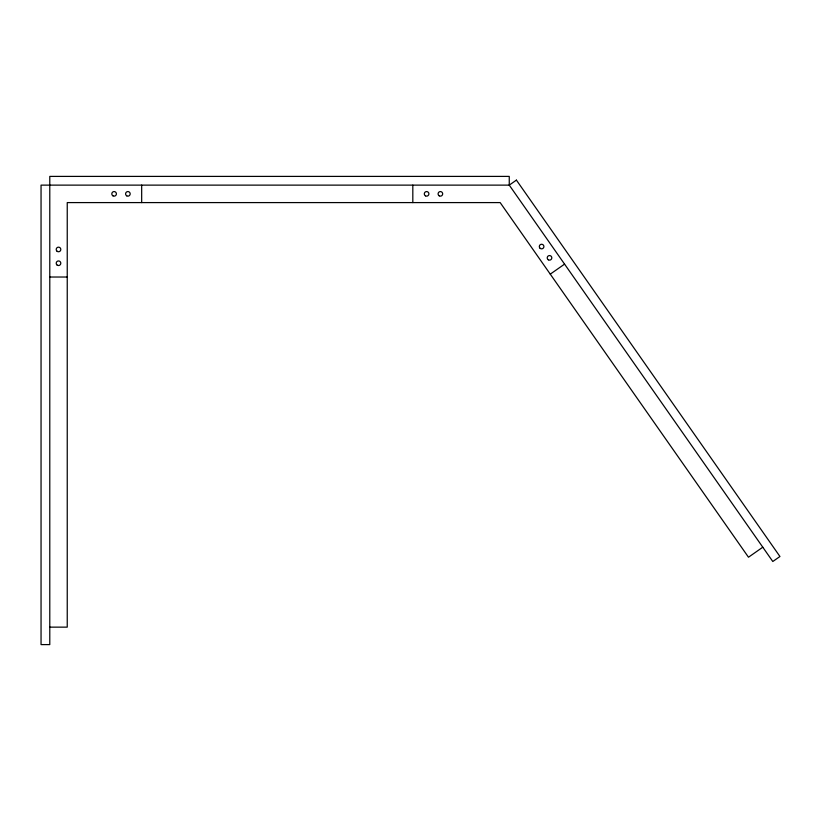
<?xml version="1.0" encoding="UTF-8"?>
<svg xmlns="http://www.w3.org/2000/svg" width="821" height="821" viewBox="0 0 821 821"><rect width="100%" height="100%" fill="white"/><g stroke="black" fill="none" stroke-linecap="round" stroke-linejoin="round"><path stroke-width="1.23" d="M550.265 274.142L564.571 264.126M762.781 547.207L748.485 557.223L500.163 202.592L67.24 202.592L67.24 627.141L49.783 627.141M49.783 277.026L67.24 277.026M412.819 185.125L412.819 202.592M141.674 185.125L141.674 202.592M516.409 180.117L509.256 185.125L41.05 185.125L41.05 644.598L49.783 644.598L49.783 176.402L509.256 176.402L509.256 185.125L772.797 561.502L779.95 556.505L516.409 180.117M439.235 195.85A2.299 2.299 0 0 0 442.683 193.859A2.299 2.299 0 0 0 439.235 191.868A2.299 2.299 0 0 0 439.235 195.85M425.452 195.85A2.299 2.299 0 0 0 428.901 193.859A2.299 2.299 0 0 0 425.452 191.868A2.299 2.299 0 0 0 425.452 195.85M539.982 248.178A2.299 2.299 0 0 0 543.83 247.142A2.299 2.299 0 0 0 541.008 244.33A2.299 2.299 0 0 0 539.982 248.178M548.366 259.836A2.299 2.299 0 0 0 551.815 257.845A2.299 2.299 0 0 0 548.366 255.854A2.299 2.299 0 0 0 548.366 259.836M56.885 264.865A2.299 2.299 0 0 0 60.733 263.828A2.299 2.299 0 0 0 57.911 261.016A2.299 2.299 0 0 0 56.885 264.865M56.885 251.082A2.299 2.299 0 0 0 60.733 250.046A2.299 2.299 0 0 0 57.911 247.234A2.299 2.299 0 0 0 56.885 251.082M126.742 195.85A2.299 2.299 0 0 0 130.19 193.859A2.299 2.299 0 0 0 126.742 191.868A2.299 2.299 0 0 0 126.742 195.85M112.959 195.85A2.299 2.299 0 0 0 116.408 193.859A2.299 2.299 0 0 0 112.959 191.868A2.299 2.299 0 0 0 112.959 195.85"/></g></svg>
